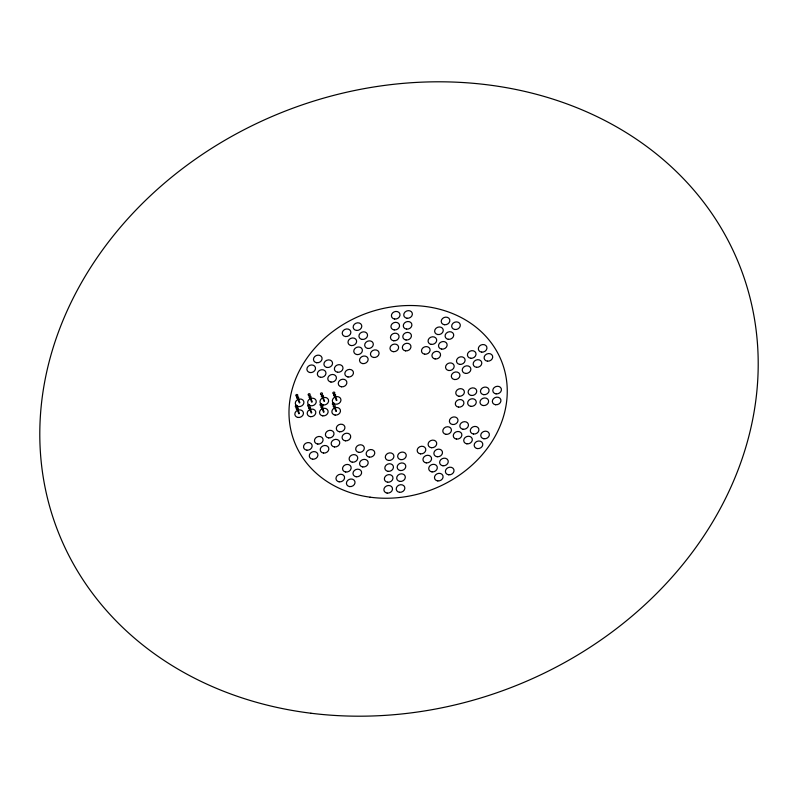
<?xml version="1.0" encoding="UTF-8"?>
<svg xmlns="http://www.w3.org/2000/svg" width="798" height="798" viewBox="0 0 798 798"><rect width="100%" height="100%" fill="white"/><g stroke="black" fill="none" stroke-linecap="round" stroke-linejoin="round"><path stroke-width="1.2" d="M334.951 395.1L336.936 400.317M334.372 395.319L336.357 400.536M334.881 407.02L336.467 411.189M333.903 406.192L335.888 411.409M322.611 395.888L324.587 401.105M322.033 396.107L324.008 401.324M322.143 406.771L324.118 411.987M321.564 406.99L323.539 412.207M310.262 396.686L312.247 401.903M309.684 396.905L311.669 402.122M310.193 408.606L311.779 412.785M309.215 407.778L311.2 412.995M297.923 397.484L299.898 402.701M297.345 397.693L299.33 402.91M297.454 408.357L299.43 413.573M296.876 408.576L298.851 413.793M322.781 395.2A1.007 0.848 -20.8 0 1 323.13 396.426A1.007 0.848 -20.8 0 1 321.664 396.716A1.007 0.848 -20.8 0 1 321.674 395.409M310.023 395.928A1.007 0.848 -20.8 0 1 310.941 396.925A1.007 0.848 -20.8 0 1 309.534 397.623A1.007 0.848 -20.8 0 1 309.205 396.337M297.275 407.598A1.007 0.848 -20.8 0 1 298.103 408.666A1.007 0.848 -20.8 0 1 296.637 409.254A1.007 0.848 -20.8 0 1 296.477 407.918M334.771 394.342A1.007 0.848 -20.8 0 1 335.599 395.409A1.007 0.848 -20.8 0 1 334.133 395.998A1.007 0.848 -20.8 0 1 333.973 394.661M298.043 396.766A1.007 0.848 -20.8 0 1 298.472 397.983A1.007 0.848 -20.8 0 1 296.986 398.312A1.007 0.848 -20.8 0 1 296.996 397.005M334.761 405.324A1.007 0.848 -20.8 0 1 335.03 406.481A1.007 0.848 -20.8 0 1 333.704 406.89A1.007 0.848 -20.8 0 1 333.325 405.773M322.023 406.012A1.007 0.848 -20.8 0 1 322.761 407.14A1.007 0.848 -20.8 0 1 321.275 407.648A1.007 0.848 -20.8 0 1 321.205 406.292M310.023 406.89A1.007 0.848 -20.8 0 1 310.362 408.027A1.007 0.848 -20.8 0 1 309.035 408.486A1.007 0.848 -20.8 0 1 308.636 407.359M308.876 404.965A4.399 3.731 -20.8 0 1 310.691 398.501A4.399 3.731 -20.8 0 1 316.208 402.282A4.399 3.731 -20.8 0 1 309.285 405.244M333.564 403.379A4.399 3.731 -20.8 0 1 335.379 396.915A4.399 3.731 -20.8 0 1 340.896 400.696A4.399 3.731 -20.8 0 1 333.973 403.658M310.921 713.232A365.813 309.554 -20.8 0 0 744.624 279.34A365.813 309.554 -20.8 0 0 141.455 204.418A365.813 309.554 -20.8 0 0 310.921 713.232M321.215 394.611A1.007 0.848 -20.8 0 0 322.422 393.424A1.007 0.848 -20.8 0 0 320.756 393.214A1.007 0.848 -20.8 0 0 321.215 394.611M308.876 395.409A1.007 0.848 -20.8 0 0 310.073 394.222A1.007 0.848 -20.8 0 0 308.417 394.013A1.007 0.848 -20.8 0 0 308.876 395.409M296.058 407.08A1.007 0.848 -20.8 0 0 297.265 405.893A1.007 0.848 -20.8 0 0 295.599 405.683A1.007 0.848 -20.8 0 0 296.058 407.08M333.564 393.823A1.007 0.848 -20.8 0 0 334.761 392.636A1.007 0.848 -20.8 0 0 333.105 392.416A1.007 0.848 -20.8 0 0 333.564 393.823M296.527 396.207A1.007 0.848 -20.8 0 0 297.734 395.02A1.007 0.848 -20.8 0 0 296.078 394.801A1.007 0.848 -20.8 0 0 296.527 396.207M333.095 404.696A1.007 0.848 -20.8 0 0 334.292 403.509A1.007 0.848 -20.8 0 0 332.636 403.299A1.007 0.848 -20.8 0 0 333.095 404.696M320.746 405.494A1.007 0.848 -20.8 0 0 321.943 404.307A1.007 0.848 -20.8 0 0 320.287 404.087A1.007 0.848 -20.8 0 0 320.746 405.494M308.407 406.292A1.007 0.848 -20.8 0 0 309.604 405.105A1.007 0.848 -20.8 0 0 307.948 404.885A1.007 0.848 -20.8 0 0 308.407 406.292M298.552 406.581A4.399 3.731 -20.8 0 0 303.769 401.354A4.399 3.731 -20.8 0 0 296.507 400.456A4.399 3.731 -20.8 0 0 298.552 406.581M393.244 351.669A4.399 3.731 -20.8 0 0 398.461 346.442A4.399 3.731 -20.8 0 0 391.2 345.544A4.399 3.731 -20.8 0 0 393.244 351.669M394.651 319.03A4.399 3.731 -20.8 0 0 399.868 313.814A4.399 3.731 -20.8 0 0 392.616 312.906A4.399 3.731 -20.8 0 0 394.651 319.03M393.713 340.786A4.399 3.731 -20.8 0 0 398.93 335.569A4.399 3.731 -20.8 0 0 391.668 334.661A4.399 3.731 -20.8 0 0 393.713 340.786M400.416 470.541A4.399 3.731 -20.8 0 0 405.633 465.314A4.399 3.731 -20.8 0 0 398.372 464.416A4.399 3.731 -20.8 0 0 400.416 470.541M388.546 460.456A4.399 3.731 -20.8 0 0 393.763 455.229A4.399 3.731 -20.8 0 0 386.501 454.331A4.399 3.731 -20.8 0 0 388.546 460.456M399.948 481.423A4.399 3.731 -20.8 0 0 405.165 476.197A4.399 3.731 -20.8 0 0 397.903 475.299A4.399 3.731 -20.8 0 0 399.948 481.423M399.479 492.296A4.399 3.731 -20.8 0 0 404.696 487.079A4.399 3.731 -20.8 0 0 397.434 486.172A4.399 3.731 -20.8 0 0 399.479 492.296M387.13 493.094A4.399 3.731 -20.8 0 0 392.357 487.867A4.399 3.731 -20.8 0 0 385.095 486.97A4.399 3.731 -20.8 0 0 387.13 493.094M400.885 459.658A4.399 3.731 -20.8 0 0 406.102 454.441A4.399 3.731 -20.8 0 0 398.85 453.543A4.399 3.731 -20.8 0 0 400.885 459.658M405.584 350.871A4.399 3.731 -20.8 0 0 410.81 345.654A4.399 3.731 -20.8 0 0 403.549 344.746A4.399 3.731 -20.8 0 0 405.584 350.871M406.052 339.998A4.399 3.731 -20.8 0 0 411.279 334.771A4.399 3.731 -20.8 0 0 404.017 333.873A4.399 3.731 -20.8 0 0 406.052 339.998M323.24 404.995A4.399 3.731 -20.8 0 0 328.457 399.768A4.399 3.731 -20.8 0 0 321.195 398.87A4.399 3.731 -20.8 0 0 323.24 404.995M370.092 497.184A111.141 94.044 -20.8 0 0 503.478 366.601A111.141 94.044 -20.8 0 0 320.796 341.853A111.141 94.044 -20.8 0 0 370.092 497.184M394.182 329.913A4.399 3.731 -20.8 0 0 399.399 324.686A4.399 3.731 -20.8 0 0 392.137 323.789A4.399 3.731 -20.8 0 0 394.182 329.913M406.531 329.115A4.399 3.731 -20.8 0 0 411.748 323.898A4.399 3.731 -20.8 0 0 404.486 322.991A4.399 3.731 -20.8 0 0 406.531 329.115M335.11 415.08A4.399 3.731 -20.8 0 0 340.327 409.853A4.399 3.731 -20.8 0 0 333.075 408.955A4.399 3.731 -20.8 0 0 335.11 415.08M407 318.242A4.399 3.731 -20.8 0 0 412.217 313.016A4.399 3.731 -20.8 0 0 404.955 312.118A4.399 3.731 -20.8 0 0 407 318.242M358.861 452.366A4.399 3.731 -20.8 0 0 364.187 447.229A4.399 3.731 -20.8 0 0 356.965 446.192A4.399 3.731 -20.8 0 0 358.861 452.366M339.12 481.822A4.399 3.731 -20.8 0 0 344.447 476.685A4.399 3.731 -20.8 0 0 337.235 475.648A4.399 3.731 -20.8 0 0 339.12 481.822M345.704 472.007A4.399 3.731 -20.8 0 0 351.03 466.87A4.399 3.731 -20.8 0 0 343.808 465.833A4.399 3.731 -20.8 0 0 345.704 472.007M442.97 465.783A4.399 3.731 -20.8 0 0 448.077 460.476A4.399 3.731 -20.8 0 0 440.775 459.708A4.399 3.731 -20.8 0 0 442.97 465.783M448.735 474.81A4.399 3.731 -20.8 0 0 453.843 469.493A4.399 3.731 -20.8 0 0 446.541 468.735A4.399 3.731 -20.8 0 0 448.735 474.81M437.204 456.755A4.399 3.731 -20.8 0 0 442.311 451.449A4.399 3.731 -20.8 0 0 435.01 450.69A4.399 3.731 -20.8 0 0 437.204 456.755M420.516 453.863A4.399 3.731 -20.8 0 0 425.623 448.556A4.399 3.731 -20.8 0 0 418.322 447.788A4.399 3.731 -20.8 0 0 420.516 453.863M426.282 462.88A4.399 3.731 -20.8 0 0 431.389 457.573A4.399 3.731 -20.8 0 0 424.087 456.815A4.399 3.731 -20.8 0 0 426.282 462.88M437.813 480.935A4.399 3.731 -20.8 0 0 442.91 475.628A4.399 3.731 -20.8 0 0 435.618 474.86A4.399 3.731 -20.8 0 0 437.813 480.935M432.047 471.907A4.399 3.731 -20.8 0 0 437.144 466.601A4.399 3.731 -20.8 0 0 429.853 465.842A4.399 3.731 -20.8 0 0 432.047 471.907M369.314 457.124A4.399 3.731 -20.8 0 0 374.641 451.987A4.399 3.731 -20.8 0 0 367.419 450.95A4.399 3.731 -20.8 0 0 369.314 457.124M362.731 466.94A4.399 3.731 -20.8 0 0 368.058 461.803A4.399 3.731 -20.8 0 0 360.846 460.765A4.399 3.731 -20.8 0 0 362.731 466.94M334.492 446.95A4.399 3.731 -20.8 0 0 339.589 441.643A4.399 3.731 -20.8 0 0 332.297 440.885A4.399 3.731 -20.8 0 0 334.492 446.95M339.649 431.798A4.399 3.731 -20.8 0 0 344.756 426.491A4.399 3.731 -20.8 0 0 337.454 425.733A4.399 3.731 -20.8 0 0 339.649 431.798M312.636 459.209A4.399 3.731 -20.8 0 0 317.744 453.902A4.399 3.731 -20.8 0 0 310.442 453.134A4.399 3.731 -20.8 0 0 312.636 459.209M345.414 440.825A4.399 3.731 -20.8 0 0 350.522 435.518A4.399 3.731 -20.8 0 0 343.22 434.75A4.399 3.731 -20.8 0 0 345.414 440.825M352.277 462.192A4.399 3.731 -20.8 0 0 357.604 457.055A4.399 3.731 -20.8 0 0 350.392 456.017A4.399 3.731 -20.8 0 0 352.277 462.192M356.157 476.755A4.399 3.731 -20.8 0 0 361.484 471.618A4.399 3.731 -20.8 0 0 354.262 470.581A4.399 3.731 -20.8 0 0 356.157 476.755M349.574 486.581A4.399 3.731 -20.8 0 0 354.901 481.443A4.399 3.731 -20.8 0 0 347.689 480.406A4.399 3.731 -20.8 0 0 349.574 486.581M362.871 363.619A4.399 3.731 -20.8 0 0 367.968 358.312A4.399 3.731 -20.8 0 0 360.676 357.544A4.399 3.731 -20.8 0 0 362.871 363.619M437.803 334.552A4.399 3.731 -20.8 0 0 443.129 329.414A4.399 3.731 -20.8 0 0 435.908 328.377A4.399 3.731 -20.8 0 0 437.803 334.552M441.673 349.115A4.399 3.731 -20.8 0 0 447.01 343.978A4.399 3.731 -20.8 0 0 439.788 342.941A4.399 3.731 -20.8 0 0 441.673 349.115M444.376 324.726A4.399 3.731 -20.8 0 0 449.713 319.589A4.399 3.731 -20.8 0 0 442.491 318.552A4.399 3.731 -20.8 0 0 444.376 324.726M435.1 358.94A4.399 3.731 -20.8 0 0 440.426 353.803A4.399 3.731 -20.8 0 0 433.204 352.766A4.399 3.731 -20.8 0 0 435.1 358.94M431.219 344.367A4.399 3.731 -20.8 0 0 436.556 339.23A4.399 3.731 -20.8 0 0 429.334 338.192A4.399 3.731 -20.8 0 0 431.219 344.367M351.339 345.574A4.399 3.731 -20.8 0 0 356.447 340.267A4.399 3.731 -20.8 0 0 349.145 339.499A4.399 3.731 -20.8 0 0 351.339 345.574M373.793 357.494A4.399 3.731 -20.8 0 0 378.9 352.187A4.399 3.731 -20.8 0 0 371.599 351.419A4.399 3.731 -20.8 0 0 373.793 357.494M345.574 336.547A4.399 3.731 -20.8 0 0 350.681 331.24A4.399 3.731 -20.8 0 0 343.379 330.472A4.399 3.731 -20.8 0 0 345.574 336.547M357.105 354.591A4.399 3.731 -20.8 0 0 362.212 349.285A4.399 3.731 -20.8 0 0 354.911 348.526A4.399 3.731 -20.8 0 0 357.105 354.591M431.439 447.728A4.399 3.731 -20.8 0 0 436.546 442.421A4.399 3.731 -20.8 0 0 429.244 441.663A4.399 3.731 -20.8 0 0 431.439 447.728M323.559 453.074A4.399 3.731 -20.8 0 0 328.666 447.768A4.399 3.731 -20.8 0 0 321.375 447.01A4.399 3.731 -20.8 0 0 323.559 453.074M306.871 450.182A4.399 3.731 -20.8 0 0 311.978 444.875A4.399 3.731 -20.8 0 0 304.676 444.107A4.399 3.731 -20.8 0 0 306.871 450.182M317.794 444.057A4.399 3.731 -20.8 0 0 322.901 438.75A4.399 3.731 -20.8 0 0 315.609 437.982A4.399 3.731 -20.8 0 0 317.794 444.057M298.083 417.464A4.399 3.731 -20.8 0 0 303.3 412.237A4.399 3.731 -20.8 0 0 296.038 411.339A4.399 3.731 -20.8 0 0 298.083 417.464M322.771 415.868A4.399 3.731 -20.8 0 0 327.988 410.651A4.399 3.731 -20.8 0 0 320.726 409.743A4.399 3.731 -20.8 0 0 322.771 415.868M328.726 437.922A4.399 3.731 -20.8 0 0 333.823 432.616A4.399 3.731 -20.8 0 0 326.532 431.858A4.399 3.731 -20.8 0 0 328.726 437.922M310.422 416.666A4.399 3.731 -20.8 0 0 315.649 411.439A4.399 3.731 -20.8 0 0 308.387 410.541A4.399 3.731 -20.8 0 0 310.422 416.666M387.599 482.211A4.399 3.731 -20.8 0 0 392.825 476.995A4.399 3.731 -20.8 0 0 385.564 476.087A4.399 3.731 -20.8 0 0 387.599 482.211M388.077 471.339A4.399 3.731 -20.8 0 0 393.294 466.112A4.399 3.731 -20.8 0 0 386.033 465.214A4.399 3.731 -20.8 0 0 388.077 471.339M483.239 405.544A4.399 3.731 -20.8 0 0 488.456 400.317A4.399 3.731 -20.8 0 0 481.194 399.419A4.399 3.731 -20.8 0 0 483.239 405.544M495.578 404.746A4.399 3.731 -20.8 0 0 500.795 399.529A4.399 3.731 -20.8 0 0 493.533 398.631A4.399 3.731 -20.8 0 0 495.578 404.746M470.89 406.342A4.399 3.731 -20.8 0 0 476.107 401.115A4.399 3.731 -20.8 0 0 468.845 400.217A4.399 3.731 -20.8 0 0 470.89 406.342M458.551 407.13A4.399 3.731 -20.8 0 0 463.768 401.913A4.399 3.731 -20.8 0 0 456.506 401.005A4.399 3.731 -20.8 0 0 458.551 407.13M496.047 393.873A4.399 3.731 -20.8 0 0 501.264 388.646A4.399 3.731 -20.8 0 0 494.002 387.748A4.399 3.731 -20.8 0 0 496.047 393.873M483.708 394.671A4.399 3.731 -20.8 0 0 488.925 389.444A4.399 3.731 -20.8 0 0 481.663 388.546A4.399 3.731 -20.8 0 0 483.708 394.671M471.359 395.459A4.399 3.731 -20.8 0 0 476.576 390.242A4.399 3.731 -20.8 0 0 469.324 389.334A4.399 3.731 -20.8 0 0 471.359 395.459M459.02 396.257A4.399 3.731 -20.8 0 0 464.236 391.03A4.399 3.731 -20.8 0 0 456.975 390.132A4.399 3.731 -20.8 0 0 459.02 396.257M470.74 358.272A4.399 3.731 -20.8 0 0 475.847 352.965A4.399 3.731 -20.8 0 0 468.556 352.207A4.399 3.731 -20.8 0 0 470.74 358.272M454.661 379.549A4.399 3.731 -20.8 0 0 459.768 374.242A4.399 3.731 -20.8 0 0 452.466 373.484A4.399 3.731 -20.8 0 0 454.661 379.549M481.673 352.147A4.399 3.731 -20.8 0 0 486.77 346.841A4.399 3.731 -20.8 0 0 479.478 346.073A4.399 3.731 -20.8 0 0 481.673 352.147M465.583 373.424A4.399 3.731 -20.8 0 0 470.69 368.117A4.399 3.731 -20.8 0 0 463.389 367.349A4.399 3.731 -20.8 0 0 465.583 373.424M487.438 361.165A4.399 3.731 -20.8 0 0 492.536 355.858A4.399 3.731 -20.8 0 0 485.244 355.1A4.399 3.731 -20.8 0 0 487.438 361.165M476.506 367.299A4.399 3.731 -20.8 0 0 481.613 361.993A4.399 3.731 -20.8 0 0 474.321 361.225A4.399 3.731 -20.8 0 0 476.506 367.299M459.818 364.397A4.399 3.731 -20.8 0 0 464.925 359.09A4.399 3.731 -20.8 0 0 457.623 358.332A4.399 3.731 -20.8 0 0 459.818 364.397M448.895 370.531A4.399 3.731 -20.8 0 0 454.002 365.225A4.399 3.731 -20.8 0 0 446.7 364.457A4.399 3.731 -20.8 0 0 448.895 370.531M454.83 329.484A4.399 3.731 -20.8 0 0 460.167 324.347A4.399 3.731 -20.8 0 0 452.945 323.31A4.399 3.731 -20.8 0 0 454.83 329.484M448.257 339.3A4.399 3.731 -20.8 0 0 453.583 334.163A4.399 3.731 -20.8 0 0 446.361 333.125A4.399 3.731 -20.8 0 0 448.257 339.3M424.646 354.182A4.399 3.731 -20.8 0 0 429.972 349.045A4.399 3.731 -20.8 0 0 422.75 348.008A4.399 3.731 -20.8 0 0 424.646 354.182M356.497 330.422A4.399 3.731 -20.8 0 0 361.604 325.115A4.399 3.731 -20.8 0 0 354.302 324.347A4.399 3.731 -20.8 0 0 356.497 330.422M362.262 339.439A4.399 3.731 -20.8 0 0 367.369 334.133A4.399 3.731 -20.8 0 0 360.068 333.374A4.399 3.731 -20.8 0 0 362.262 339.439M368.028 348.467A4.399 3.731 -20.8 0 0 373.135 343.16A4.399 3.731 -20.8 0 0 365.833 342.392A4.399 3.731 -20.8 0 0 368.028 348.467M310.053 372.546A4.399 3.731 -20.8 0 0 315.38 367.409A4.399 3.731 -20.8 0 0 308.158 366.372A4.399 3.731 -20.8 0 0 310.053 372.546M341.414 386.801A4.399 3.731 -20.8 0 0 346.741 381.663A4.399 3.731 -20.8 0 0 339.529 380.626A4.399 3.731 -20.8 0 0 341.414 386.801M330.961 382.052A4.399 3.731 -20.8 0 0 336.287 376.915A4.399 3.731 -20.8 0 0 329.065 375.878A4.399 3.731 -20.8 0 0 330.961 382.052M320.507 377.304A4.399 3.731 -20.8 0 0 325.833 372.167A4.399 3.731 -20.8 0 0 318.611 371.13A4.399 3.731 -20.8 0 0 320.507 377.304M347.998 376.985A4.399 3.731 -20.8 0 0 353.324 371.848A4.399 3.731 -20.8 0 0 346.103 370.811A4.399 3.731 -20.8 0 0 347.998 376.985M316.626 362.731A4.399 3.731 -20.8 0 0 321.963 357.594A4.399 3.731 -20.8 0 0 314.741 356.556A4.399 3.731 -20.8 0 0 316.626 362.731M327.08 367.479A4.399 3.731 -20.8 0 0 332.417 362.342A4.399 3.731 -20.8 0 0 325.195 361.304A4.399 3.731 -20.8 0 0 327.08 367.479M337.534 372.237A4.399 3.731 -20.8 0 0 342.871 367.1A4.399 3.731 -20.8 0 0 335.649 366.063A4.399 3.731 -20.8 0 0 337.534 372.237M463 429.254A4.399 3.731 -20.8 0 0 468.326 424.117A4.399 3.731 -20.8 0 0 461.104 423.08A4.399 3.731 -20.8 0 0 463 429.254M483.907 438.76A4.399 3.731 -20.8 0 0 489.234 433.623A4.399 3.731 -20.8 0 0 482.012 432.586A4.399 3.731 -20.8 0 0 483.907 438.76M452.536 424.506A4.399 3.731 -20.8 0 0 457.872 419.369A4.399 3.731 -20.8 0 0 450.651 418.332A4.399 3.731 -20.8 0 0 452.536 424.506M445.962 434.321A4.399 3.731 -20.8 0 0 451.289 429.184A4.399 3.731 -20.8 0 0 444.067 428.147A4.399 3.731 -20.8 0 0 445.962 434.321M477.324 448.576A4.399 3.731 -20.8 0 0 482.66 443.439A4.399 3.731 -20.8 0 0 475.438 442.401A4.399 3.731 -20.8 0 0 477.324 448.576M466.87 443.828A4.399 3.731 -20.8 0 0 472.197 438.691A4.399 3.731 -20.8 0 0 464.985 437.653A4.399 3.731 -20.8 0 0 466.87 443.828M473.453 434.002A4.399 3.731 -20.8 0 0 478.78 428.865A4.399 3.731 -20.8 0 0 471.558 427.828A4.399 3.731 -20.8 0 0 473.453 434.002M456.416 439.07A4.399 3.731 -20.8 0 0 461.743 433.932A4.399 3.731 -20.8 0 0 454.531 432.895A4.399 3.731 -20.8 0 0 456.416 439.07"/></g></svg>
